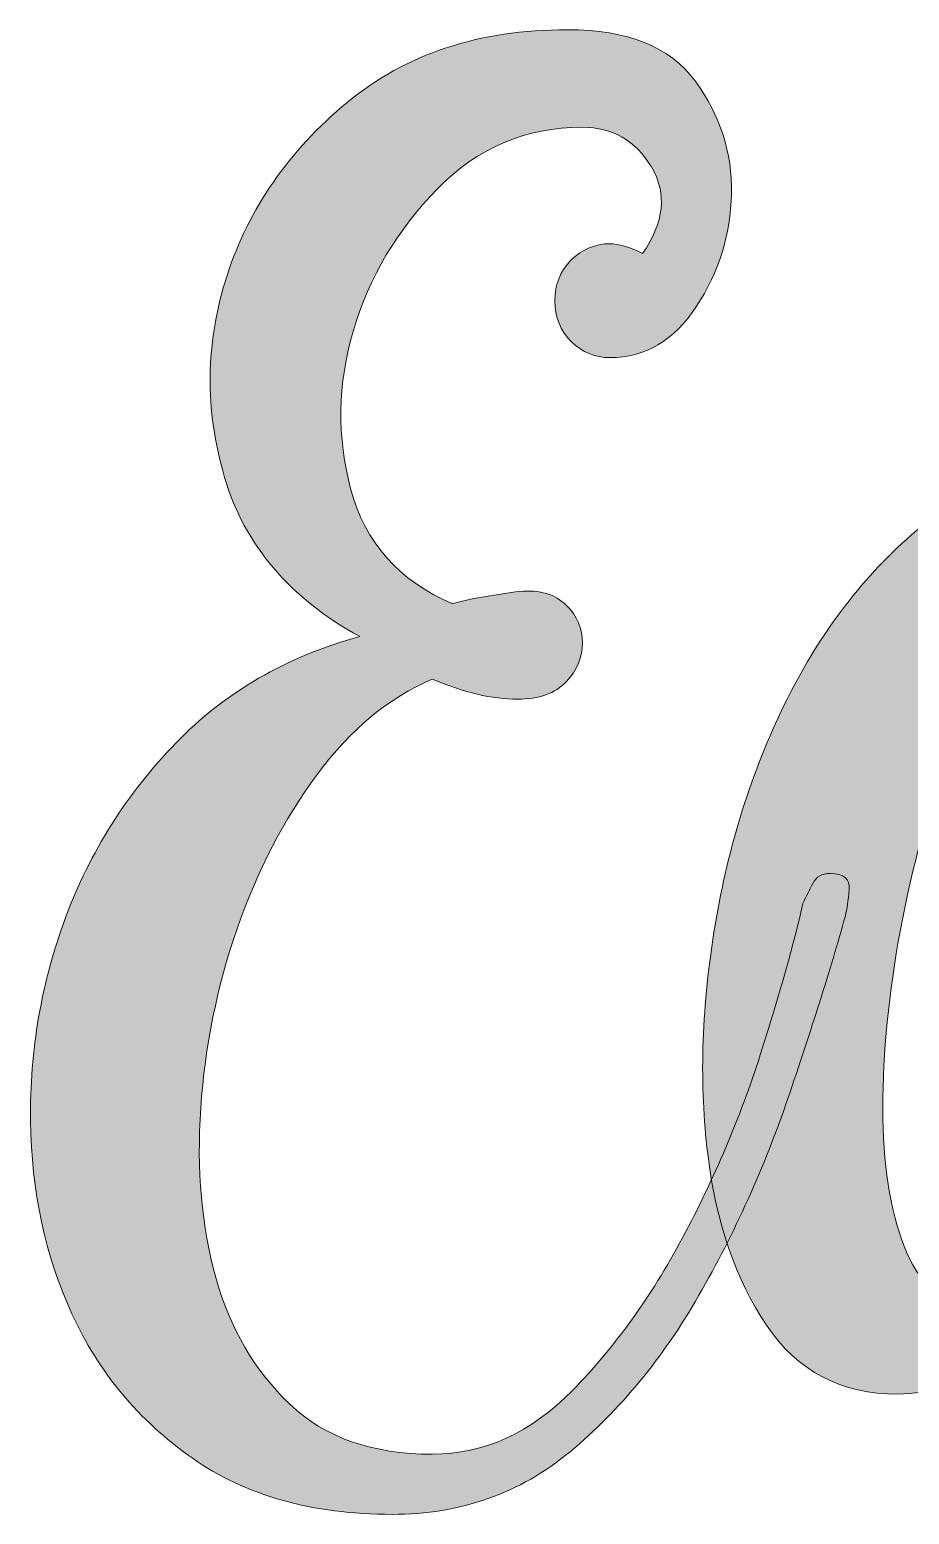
# Model space of a CAD drawing. Header units: inches. Extents: x 0.49 to 5.5, y -4.97 to -1.01.
# Drawn here: x 0.513 to 1.343, y -2.512 to -1.112 of the extents above; entities that cross this region are included whole.
import ezdxf

# ---------------------------------------------------------------- set-up
doc = ezdxf.new("R2010")
doc.units = ezdxf.units.IN
doc.header["$MEASUREMENT"] = 0
doc.layers.add('Layer 1', color=7, linetype='Continuous')

# ---------------------------------------------------------------- blocks, each defined once
blk = doc.blocks.new('block 5')
at = {"layer": 'Layer 1', "true_color": 0xffffff}
h = blk.add_hatch(color=7, dxfattribs=at)
h.dxf.hatch_style = 2
edge = h.paths.add_edge_path()
edge.add_spline(control_points=[(0.8244, -1.6844), (0.7583, -1.6482), (0.7158, -1.5982), (0.6969, -1.5343), (0.678, -1.4704), (0.6788, -1.407), (0.6992, -1.3439), (0.7197, -1.2808), (0.7574, -1.2265), (0.8126, -1.1807), (0.8676, -1.135), (0.9369, -1.1122), (1.0203, -1.1122), (1.077, -1.1122), (1.1171, -1.1283), (1.1407, -1.1605), (1.1643, -1.1928), (1.1757, -1.2282), (1.175, -1.2668), (1.1741, -1.3054), (1.1631, -1.3408), (1.1419, -1.373), (1.1206, -1.4053), (1.0935, -1.4214), (1.0604, -1.4214), (1.0463, -1.4214), (1.0341, -1.4164), (1.0238, -1.4063), (1.0136, -1.3962), (1.0085, -1.3833), (1.0085, -1.3677), (1.0085, -1.3522), (1.0136, -1.3393), (1.0238, -1.3292), (1.0341, -1.3191), (1.0463, -1.314), (1.0604, -1.314), (1.0683, -1.314), (1.0785, -1.3171), (1.0911, -1.3233), (1.1116, -1.2938), (1.1143, -1.2665), (1.0994, -1.2416), (1.0844, -1.2167), (1.0628, -1.2042), (1.0345, -1.2042), (0.9809, -1.2042), (0.9353, -1.2236), (0.8976, -1.2622), (0.8598, -1.3008), (0.8334, -1.3454), (0.8184, -1.3958), (0.8035, -1.4463), (0.8027, -1.4964), (0.8161, -1.546), (0.8294, -1.5957), (0.8613, -1.6316), (0.9117, -1.6536), (0.9227, -1.6505), (0.9333, -1.6481), (0.9436, -1.6466), (0.9538, -1.645), (0.9644, -1.6434), (0.9754, -1.6418), (0.9943, -1.6403), (1.0089, -1.6446), (1.0191, -1.6548), (1.0293, -1.6651), (1.0345, -1.6769), (1.0345, -1.6903), (1.0345, -1.7037), (1.0293, -1.716), (1.0191, -1.727), (1.0089, -1.738), (0.9935, -1.7435), (0.9731, -1.7435), (0.9495, -1.7435), (0.9227, -1.7372), (0.8928, -1.7246), (0.8519, -1.742), (0.8157, -1.7719), (0.7842, -1.8145), (0.7527, -1.857), (0.7276, -1.9056), (0.7087, -1.96), (0.6898, -2.0144), (0.6784, -2.0707), (0.6744, -2.1291), (0.6705, -2.1875), (0.6752, -2.2406), (0.6886, -2.2888), (0.702, -2.3368), (0.7252, -2.3766), (0.7583, -2.4082), (0.7913, -2.4397), (0.8362, -2.4555), (0.8928, -2.4555), (0.9416, -2.4555), (0.9857, -2.4354), (1.025, -2.3953), (1.0644, -2.3552), (1.099, -2.3071), (1.1289, -2.2513), (1.1588, -2.1954), (1.1832, -2.1379), (1.2021, -2.0789), (1.221, -2.0199), (1.2343, -1.9723), (1.2422, -1.9361), (1.2454, -1.9298), (1.2485, -1.9235), (1.2517, -1.9172), (1.2548, -1.9109), (1.2603, -1.9078), (1.2682, -1.9078), (1.2808, -1.9078), (1.2867, -1.9129), (1.2859, -1.9231), (1.2851, -1.9334), (1.2839, -1.9416), (1.2824, -1.9479), (1.2682, -1.9983), (1.2501, -2.0557), (1.2281, -2.1202), (1.206, -2.1848), (1.1781, -2.2466), (1.1443, -2.3056), (1.1104, -2.3646), (1.0699, -2.4138), (1.0227, -2.4531), (0.9754, -2.4924), (0.9196, -2.5122), (0.855, -2.5122), (0.7795, -2.5122), (0.7165, -2.4944), (0.6662, -2.459), (0.6158, -2.4234), (0.578, -2.3781), (0.5529, -2.323), (0.5277, -2.2678), (0.5147, -2.2071), (0.5139, -2.1409), (0.5131, -2.0747), (0.5241, -2.0108), (0.547, -1.9493), (0.5698, -1.8879), (0.6044, -1.8331), (0.6508, -1.785), (0.6972, -1.7369), (0.7551, -1.7034), (0.8244, -1.6844)], knot_values=[0, 0, 0, 0, 1, 1, 1, 2, 2, 2, 3, 3, 3, 4, 4, 4, 5, 5, 5, 6, 6, 6, 7, 7, 7, 8, 8, 8, 9, 9, 9, 10, 10, 10, 11, 11, 11, 12, 12, 12, 13, 13, 13, 14, 14, 14, 15, 15, 15, 16, 16, 16, 17, 17, 17, 18, 18, 18, 19, 19, 19, 20, 20, 20, 21, 21, 21, 22, 22, 22, 23, 23, 23, 24, 24, 24, 25, 25, 25, 26, 26, 26, 27, 27, 27, 28, 28, 28, 29, 29, 29, 30, 30, 30, 31, 31, 31, 32, 32, 32, 33, 33, 33, 34, 34, 34, 35, 35, 35, 36, 36, 36, 37, 37, 37, 38, 38, 38, 39, 39, 39, 40, 40, 40, 41, 41, 41, 42, 42, 42, 43, 43, 43, 44, 44, 44, 45, 45, 45, 46, 46, 46, 47, 47, 47, 48, 48, 48, 49, 49, 49, 50, 50, 50, 50], degree=3, periodic=1)
h = blk.add_hatch(color=7, dxfattribs=at)
h.dxf.hatch_style = 2
edge = h.paths.add_edge_path()
edge.add_spline(control_points=[(1.627, -1.6504), (1.627, -1.6709), (1.6195, -1.6803), (1.6046, -1.6788), (1.5896, -1.6772), (1.5822, -1.6678), (1.5822, -1.6504), (1.5822, -1.6394), (1.579, -1.63), (1.5727, -1.6221), (1.5664, -1.6142), (1.5577, -1.6103), (1.5467, -1.6103), (1.5121, -1.6103), (1.481, -1.6277), (1.4535, -1.6624), (1.4259, -1.6972), (1.4019, -1.7406), (1.3815, -1.7927), (1.361, -1.8448), (1.3453, -1.9009), (1.3343, -1.9609), (1.3232, -2.0209), (1.3177, -2.077), (1.3177, -2.1291), (1.3177, -2.1812), (1.3244, -2.2246), (1.3378, -2.2593), (1.3512, -2.2941), (1.3712, -2.3115), (1.398, -2.3115), (1.4169, -2.3115), (1.4373, -2.2902), (1.4594, -2.2477), (1.4814, -2.2052), (1.5019, -2.1549), (1.5208, -2.0966), (1.5397, -2.0384), (1.5558, -1.9794), (1.5692, -1.9196), (1.5825, -1.8598), (1.5892, -1.8126), (1.5892, -1.7779), (1.5892, -1.7559), (1.5947, -1.739), (1.6058, -1.7272), (1.6168, -1.7153), (1.6301, -1.7095), (1.6459, -1.7095), (1.6868, -1.7095), (1.7108, -1.7287), (1.7179, -1.7673), (1.725, -1.8059), (1.725, -1.8519), (1.7179, -1.9054), (1.7108, -1.9589), (1.7014, -2.0136), (1.6896, -2.0695), (1.6778, -2.1254), (1.6734, -2.1706), (1.6766, -2.2052), (1.6813, -2.2383), (1.6931, -2.2548), (1.712, -2.2548), (1.734, -2.2548), (1.7541, -2.2399), (1.7722, -2.21), (1.7903, -2.1801), (1.806, -2.1462), (1.8194, -2.1084), (1.8328, -2.0707), (1.8434, -2.0345), (1.8513, -1.9998), (1.8591, -1.9652), (1.8639, -1.9424), (1.8655, -1.9314), (1.8686, -1.9109), (1.8769, -1.9015), (1.8902, -1.903), (1.9036, -1.9046), (1.9087, -1.9157), (1.9056, -1.9361), (1.904, -1.9487), (1.9005, -1.9672), (1.895, -1.9916), (1.8894, -2.016), (1.8824, -2.0423), (1.8737, -2.0707), (1.8651, -2.099), (1.8544, -2.1281), (1.8419, -2.158), (1.8292, -2.1879), (1.8159, -2.2147), (1.8017, -2.2383), (1.7749, -2.2871), (1.7387, -2.3115), (1.6931, -2.3115), (1.6648, -2.3115), (1.6415, -2.304), (1.6235, -2.289), (1.6054, -2.2741), (1.5916, -2.2548), (1.5822, -2.2312), (1.5727, -2.2076), (1.5668, -2.182), (1.5645, -2.1545), (1.5621, -2.1269), (1.5625, -2.1006), (1.5656, -2.0754), (1.5577, -2.1037), (1.5467, -2.1364), (1.5326, -2.1734), (1.5184, -2.2104), (1.5015, -2.2454), (1.4818, -2.2784), (1.4621, -2.3115), (1.4397, -2.3398), (1.4145, -2.3634), (1.3893, -2.387), (1.3618, -2.3988), (1.3319, -2.3988), (1.2784, -2.3988), (1.2371, -2.3772), (1.208, -2.3339), (1.1788, -2.2906), (1.1603, -2.2367), (1.1525, -2.1722), (1.1446, -2.1077), (1.1466, -2.038), (1.1584, -1.9632), (1.1702, -1.8885), (1.1914, -1.8189), (1.2221, -1.7543), (1.2528, -1.6898), (1.2921, -1.6359), (1.3402, -1.5926), (1.3882, -1.5493), (1.4436, -1.5277), (1.5066, -1.5277), (1.5397, -1.5277), (1.568, -1.538), (1.5916, -1.5587), (1.6152, -1.5793), (1.627, -1.6099), (1.627, -1.6504)], knot_values=[0, 0, 0, 0, 1, 1, 1, 2, 2, 2, 3, 3, 3, 4, 4, 4, 5, 5, 5, 6, 6, 6, 7, 7, 7, 8, 8, 8, 9, 9, 9, 10, 10, 10, 11, 11, 11, 12, 12, 12, 13, 13, 13, 14, 14, 14, 15, 15, 15, 16, 16, 16, 17, 17, 17, 18, 18, 18, 19, 19, 19, 20, 20, 20, 21, 21, 21, 22, 22, 22, 23, 23, 23, 24, 24, 24, 25, 25, 25, 26, 26, 26, 27, 27, 27, 28, 28, 28, 29, 29, 29, 30, 30, 30, 31, 31, 31, 32, 32, 32, 33, 33, 33, 34, 34, 34, 35, 35, 35, 36, 36, 36, 37, 37, 37, 38, 38, 38, 39, 39, 39, 40, 40, 40, 41, 41, 41, 42, 42, 42, 43, 43, 43, 44, 44, 44, 45, 45, 45, 46, 46, 46, 47, 47, 47, 48, 48, 48, 48], degree=3, periodic=1)
at = {"layer": 'Layer 1', "lineweight": 0}
for points, knots in [([(0.8244, -1.6844), (0.7583, -1.6482), (0.7158, -1.5982), (0.6969, -1.5343), (0.678, -1.4704), (0.6788, -1.407), (0.6992, -1.3439), (0.7197, -1.2808), (0.7574, -1.2265), (0.8126, -1.1807), (0.8676, -1.135), (0.9369, -1.1122), (1.0203, -1.1122), (1.077, -1.1122), (1.1171, -1.1283), (1.1407, -1.1605), (1.1643, -1.1928), (1.1757, -1.2282), (1.175, -1.2668), (1.1741, -1.3054), (1.1631, -1.3408), (1.1419, -1.373), (1.1206, -1.4053), (1.0935, -1.4214), (1.0604, -1.4214), (1.0463, -1.4214), (1.0341, -1.4164), (1.0238, -1.4063), (1.0136, -1.3962), (1.0085, -1.3833), (1.0085, -1.3677), (1.0085, -1.3522), (1.0136, -1.3393), (1.0238, -1.3292), (1.0341, -1.3191), (1.0463, -1.314), (1.0604, -1.314), (1.0683, -1.314), (1.0785, -1.3171), (1.0911, -1.3233), (1.1116, -1.2938), (1.1143, -1.2665), (1.0994, -1.2416), (1.0844, -1.2167), (1.0628, -1.2042), (1.0345, -1.2042), (0.9809, -1.2042), (0.9353, -1.2236), (0.8976, -1.2622), (0.8598, -1.3008), (0.8334, -1.3454), (0.8184, -1.3958), (0.8035, -1.4463), (0.8027, -1.4964), (0.8161, -1.546), (0.8294, -1.5957), (0.8613, -1.6316), (0.9117, -1.6536), (0.9227, -1.6505), (0.9333, -1.6481), (0.9436, -1.6466), (0.9538, -1.645), (0.9644, -1.6434), (0.9754, -1.6418), (0.9943, -1.6403), (1.0089, -1.6446), (1.0191, -1.6548), (1.0293, -1.6651), (1.0345, -1.6769), (1.0345, -1.6903), (1.0345, -1.7037), (1.0293, -1.716), (1.0191, -1.727), (1.0089, -1.738), (0.9935, -1.7435), (0.9731, -1.7435), (0.9495, -1.7435), (0.9227, -1.7372), (0.8928, -1.7246), (0.8519, -1.742), (0.8157, -1.7719), (0.7842, -1.8145), (0.7527, -1.857), (0.7276, -1.9056), (0.7087, -1.96), (0.6898, -2.0144), (0.6784, -2.0707), (0.6744, -2.1291), (0.6705, -2.1875), (0.6752, -2.2406), (0.6886, -2.2888), (0.702, -2.3368), (0.7252, -2.3766), (0.7583, -2.4082), (0.7913, -2.4397), (0.8362, -2.4555), (0.8928, -2.4555), (0.9416, -2.4555), (0.9857, -2.4354), (1.025, -2.3953), (1.0644, -2.3552), (1.099, -2.3071), (1.1289, -2.2513), (1.1588, -2.1954), (1.1832, -2.1379), (1.2021, -2.0789), (1.221, -2.0199), (1.2343, -1.9723), (1.2422, -1.9361), (1.2454, -1.9298), (1.2485, -1.9235), (1.2517, -1.9172), (1.2548, -1.9109), (1.2603, -1.9078), (1.2682, -1.9078), (1.2808, -1.9078), (1.2867, -1.9129), (1.2859, -1.9231), (1.2851, -1.9334), (1.2839, -1.9416), (1.2824, -1.9479), (1.2682, -1.9983), (1.2501, -2.0557), (1.2281, -2.1202), (1.206, -2.1848), (1.1781, -2.2466), (1.1443, -2.3056), (1.1104, -2.3646), (1.0699, -2.4138), (1.0227, -2.4531), (0.9754, -2.4924), (0.9196, -2.5122), (0.855, -2.5122), (0.7795, -2.5122), (0.7165, -2.4944), (0.6662, -2.459), (0.6158, -2.4234), (0.578, -2.3781), (0.5529, -2.323), (0.5277, -2.2678), (0.5147, -2.2071), (0.5139, -2.1409), (0.5131, -2.0747), (0.5241, -2.0108), (0.547, -1.9493), (0.5698, -1.8879), (0.6044, -1.8331), (0.6508, -1.785), (0.6972, -1.7369), (0.7551, -1.7034), (0.8244, -1.6844)], [0, 0, 0, 0, 1, 1, 1, 2, 2, 2, 3, 3, 3, 4, 4, 4, 5, 5, 5, 6, 6, 6, 7, 7, 7, 8, 8, 8, 9, 9, 9, 10, 10, 10, 11, 11, 11, 12, 12, 12, 13, 13, 13, 14, 14, 14, 15, 15, 15, 16, 16, 16, 17, 17, 17, 18, 18, 18, 19, 19, 19, 20, 20, 20, 21, 21, 21, 22, 22, 22, 23, 23, 23, 24, 24, 24, 25, 25, 25, 26, 26, 26, 27, 27, 27, 28, 28, 28, 29, 29, 29, 30, 30, 30, 31, 31, 31, 32, 32, 32, 33, 33, 33, 34, 34, 34, 35, 35, 35, 36, 36, 36, 37, 37, 37, 38, 38, 38, 39, 39, 39, 40, 40, 40, 41, 41, 41, 42, 42, 42, 43, 43, 43, 44, 44, 44, 45, 45, 45, 46, 46, 46, 47, 47, 47, 48, 48, 48, 49, 49, 49, 50, 50, 50, 50]), ([(1.627, -1.6504), (1.627, -1.6709), (1.6195, -1.6803), (1.6046, -1.6788), (1.5896, -1.6772), (1.5822, -1.6678), (1.5822, -1.6504), (1.5822, -1.6394), (1.579, -1.63), (1.5727, -1.6221), (1.5664, -1.6142), (1.5577, -1.6103), (1.5467, -1.6103), (1.5121, -1.6103), (1.481, -1.6277), (1.4535, -1.6624), (1.4259, -1.6972), (1.4019, -1.7406), (1.3815, -1.7927), (1.361, -1.8448), (1.3453, -1.9009), (1.3343, -1.9609), (1.3232, -2.0209), (1.3177, -2.077), (1.3177, -2.1291), (1.3177, -2.1812), (1.3244, -2.2246), (1.3378, -2.2593), (1.3512, -2.2941), (1.3712, -2.3115), (1.398, -2.3115), (1.4169, -2.3115), (1.4373, -2.2902), (1.4594, -2.2477), (1.4814, -2.2052), (1.5019, -2.1549), (1.5208, -2.0966), (1.5397, -2.0384), (1.5558, -1.9794), (1.5692, -1.9196), (1.5825, -1.8598), (1.5892, -1.8126), (1.5892, -1.7779), (1.5892, -1.7559), (1.5947, -1.739), (1.6058, -1.7272), (1.6168, -1.7153), (1.6301, -1.7095), (1.6459, -1.7095), (1.6868, -1.7095), (1.7108, -1.7287), (1.7179, -1.7673), (1.725, -1.8059), (1.725, -1.8519), (1.7179, -1.9054), (1.7108, -1.9589), (1.7014, -2.0136), (1.6896, -2.0695), (1.6778, -2.1254), (1.6734, -2.1706), (1.6766, -2.2052), (1.6813, -2.2383), (1.6931, -2.2548), (1.712, -2.2548), (1.734, -2.2548), (1.7541, -2.2399), (1.7722, -2.21), (1.7903, -2.1801), (1.806, -2.1462), (1.8194, -2.1084), (1.8328, -2.0707), (1.8434, -2.0345), (1.8513, -1.9998), (1.8591, -1.9652), (1.8639, -1.9424), (1.8655, -1.9314), (1.8686, -1.9109), (1.8769, -1.9015), (1.8902, -1.903), (1.9036, -1.9046), (1.9087, -1.9157), (1.9056, -1.9361), (1.904, -1.9487), (1.9005, -1.9672), (1.895, -1.9916), (1.8894, -2.016), (1.8824, -2.0423), (1.8737, -2.0707), (1.8651, -2.099), (1.8544, -2.1281), (1.8419, -2.158), (1.8292, -2.1879), (1.8159, -2.2147), (1.8017, -2.2383), (1.7749, -2.2871), (1.7387, -2.3115), (1.6931, -2.3115), (1.6648, -2.3115), (1.6415, -2.304), (1.6235, -2.289), (1.6054, -2.2741), (1.5916, -2.2548), (1.5822, -2.2312), (1.5727, -2.2076), (1.5668, -2.182), (1.5645, -2.1545), (1.5621, -2.1269), (1.5625, -2.1006), (1.5656, -2.0754), (1.5577, -2.1037), (1.5467, -2.1364), (1.5326, -2.1734), (1.5184, -2.2104), (1.5015, -2.2454), (1.4818, -2.2784), (1.4621, -2.3115), (1.4397, -2.3398), (1.4145, -2.3634), (1.3893, -2.387), (1.3618, -2.3988), (1.3319, -2.3988), (1.2784, -2.3988), (1.2371, -2.3772), (1.208, -2.3339), (1.1788, -2.2906), (1.1603, -2.2367), (1.1525, -2.1722), (1.1446, -2.1077), (1.1466, -2.038), (1.1584, -1.9632), (1.1702, -1.8885), (1.1914, -1.8189), (1.2221, -1.7543), (1.2528, -1.6898), (1.2921, -1.6359), (1.3402, -1.5926), (1.3882, -1.5493), (1.4436, -1.5277), (1.5066, -1.5277), (1.5397, -1.5277), (1.568, -1.538), (1.5916, -1.5587), (1.6152, -1.5793), (1.627, -1.6099), (1.627, -1.6504)], [0, 0, 0, 0, 1, 1, 1, 2, 2, 2, 3, 3, 3, 4, 4, 4, 5, 5, 5, 6, 6, 6, 7, 7, 7, 8, 8, 8, 9, 9, 9, 10, 10, 10, 11, 11, 11, 12, 12, 12, 13, 13, 13, 14, 14, 14, 15, 15, 15, 16, 16, 16, 17, 17, 17, 18, 18, 18, 19, 19, 19, 20, 20, 20, 21, 21, 21, 22, 22, 22, 23, 23, 23, 24, 24, 24, 25, 25, 25, 26, 26, 26, 27, 27, 27, 28, 28, 28, 29, 29, 29, 30, 30, 30, 31, 31, 31, 32, 32, 32, 33, 33, 33, 34, 34, 34, 35, 35, 35, 36, 36, 36, 37, 37, 37, 38, 38, 38, 39, 39, 39, 40, 40, 40, 41, 41, 41, 42, 42, 42, 43, 43, 43, 44, 44, 44, 45, 45, 45, 46, 46, 46, 47, 47, 47, 48, 48, 48, 48])]:
    blk.add_open_spline(points, degree=3, knots=knots, dxfattribs=at)
blk = doc.blocks.new('block 3')
at = {"layer": 'Layer 1'}
blk.add_blockref('block 5', (0, 0), dxfattribs=at)
blk = doc.blocks.new('block 2')
at = {"layer": 'Layer 1'}
blk.add_blockref('block 3', (0, 0), dxfattribs=at)

msp = doc.modelspace()

# ---------------------------------------------------------------- block references
at = {"layer": 'Layer 1'}
msp.add_blockref('block 2', (0, 0), dxfattribs=at)

doc.saveas('drawing.dxf')
